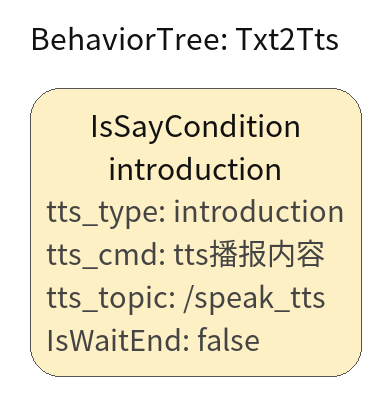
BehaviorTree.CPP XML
<!--
    tts demo
-->
<root>
  <BehaviorTree ID="Txt2Tts">
    <IsSayCondition name="introduction" tts_type="introduction" tts_cmd="tts播报内容" tts_topic="/speak_tts"  IsWaitEnd="false" />
  </BehaviorTree>
</root>
